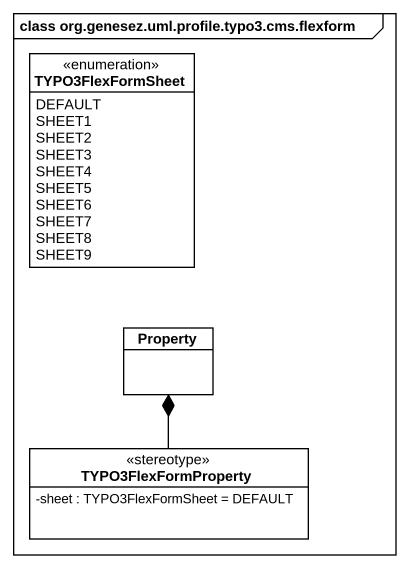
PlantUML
@startuml
mainframe class org.genesez.uml.profile.typo3.cms.flexform
hide circle
hide empty members
skinparam classAttributeIconSize 0
enum TYPO3FlexFormSheet {
  DEFAULT
  SHEET1
  SHEET2
  SHEET3
  SHEET4
  SHEET5
  SHEET6
  SHEET7
  SHEET8
  SHEET9
}
class Property
class TYPO3FlexFormProperty <<stereotype>> {
  -sheet : TYPO3FlexFormSheet = DEFAULT
}
TYPO3FlexFormProperty -up-* Property
@enduml
